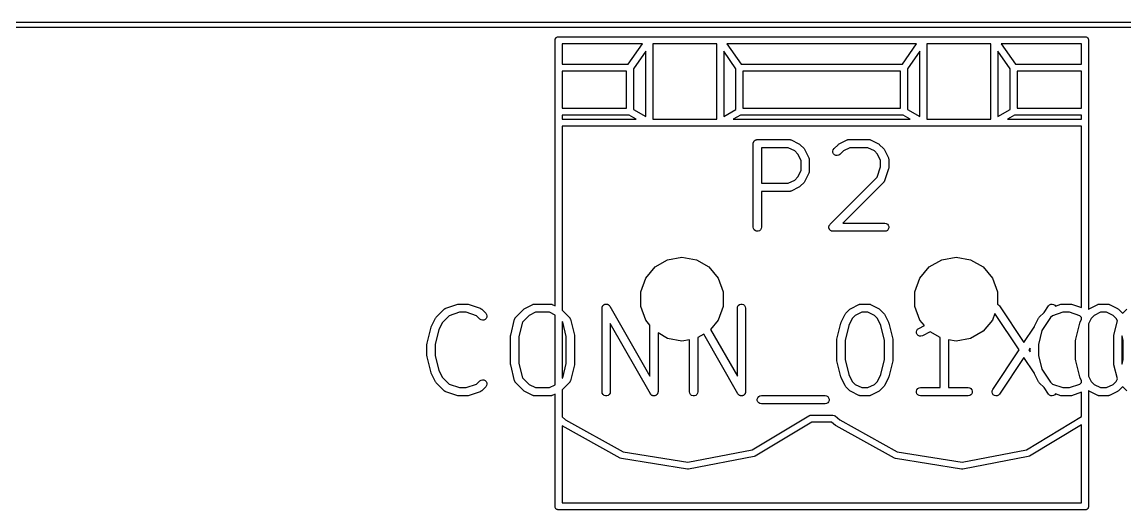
# Model space of a CAD drawing. Extents: x 10 to 287, y -200 to -10.
# Drawn here: x 122.46 to 142.58, y -38.84 to -29.95 of the extents above; entities that cross this region are included whole.
import ezdxf

# ---------------------------------------------------------------- set-up
doc = ezdxf.new("R2010")
doc.units = 0
doc.header["$MEASUREMENT"] = 0
doc.layers.add('BLACK', color=7, linetype='CONTINUOUS')

msp = doc.modelspace()

# ---------------------------------------------------------------- linework, layer by layer
at = {"layer": 'Black'}
for p, q in [((74.5, -29.95), (212, -29.95)), ((211.95, -30.05), (74.55, -30.05)), ((132.186, -30.28), (132.187, -30.2745)), ((132.186, -35.1241), (132.186, -30.28)), ((132.187, -30.27), (132.189, -30.2657)), ((132.187, -30.2745), (132.187, -30.27)), ((132.189, -30.2657), (132.19, -30.2583)), ((132.19, -30.2583), (132.194, -30.2518)), ((132.194, -30.2518), (132.195, -30.2492)), ((132.195, -30.2492), (132.197, -30.2472)), ((132.197, -30.2472), (132.201, -30.2392)), ((132.201, -30.2392), (132.208, -30.2332)), ((132.208, -30.2332), (132.209, -30.2324)), ((132.209, -30.2324), (132.21, -30.2318)), ((132.21, -30.2318), (132.218, -30.225)), ((132.218, -30.225), (132.228, -30.2214)), ((132.228, -30.2213), (132.239, -30.2175)), ((132.228, -30.2214), (132.228, -30.2213)), ((132.228, -30.2213), (132.228, -30.2213)), ((132.239, -30.2175), (132.261, -30.2175)), ((132.261, -30.2175), (132.261, -30.2175)), ((132.261, -30.2175), (133.902, -30.2175)), ((132.314, -30.3445), (132.314, -30.7179)), ((133.78, -30.3445), (132.314, -30.3445)), ((133.519, -30.7179), (133.78, -30.3445)), ((133.902, -30.2175), (135.198, -30.2175)), ((133.966, -30.3445), (133.966, -31.7186)), ((135.134, -30.3445), (133.966, -30.3445)), ((135.134, -31.7186), (135.134, -30.3445)), ((135.198, -30.2175), (138.449, -30.2175)), ((135.651, -30.3445), (135.32, -30.3445)), ((135.32, -30.3445), (135.581, -30.7179)), ((138.449, -30.3445), (135.651, -30.3445)), ((138.449, -30.2175), (138.902, -30.2175)), ((138.78, -30.3445), (138.449, -30.3445)), ((138.519, -30.7179), (138.78, -30.3445)), ((138.902, -30.2175), (140.198, -30.2175)), ((138.966, -30.3445), (138.966, -31.7186)), ((140.134, -30.3445), (138.966, -30.3445)), ((140.134, -31.7186), (140.134, -30.3445)), ((140.198, -30.2175), (141.839, -30.2175)), ((140.32, -30.3445), (140.581, -30.7179)), ((141.786, -30.3445), (140.32, -30.3445)), ((141.786, -30.7179), (141.786, -30.3445)), ((141.839, -30.2175), (141.839, -30.2175)), ((141.839, -30.2175), (141.861, -30.2175)), ((141.861, -30.2175), (141.872, -30.2213)), ((141.872, -30.2213), (141.872, -30.2213)), ((141.872, -30.2213), (141.872, -30.2214)), ((141.872, -30.2214), (141.882, -30.225)), ((141.882, -30.225), (141.89, -30.2318)), ((141.89, -30.2318), (141.891, -30.2324)), ((141.891, -30.2324), (141.892, -30.2332)), ((141.892, -30.2332), (141.899, -30.2392)), ((141.899, -30.2392), (141.903, -30.2472)), ((141.903, -30.2472), (141.905, -30.2492)), ((141.905, -30.2492), (141.906, -30.2518)), ((141.906, -30.2518), (141.91, -30.2583)), ((141.91, -30.2583), (141.911, -30.2657)), ((141.911, -30.2657), (141.913, -30.27)), ((141.913, -30.27), (141.913, -30.2745)), ((141.913, -30.2745), (141.913, -30.28)), ((141.913, -30.28), (141.913, -35.1896)), ((133.839, -30.4823), (133.615, -30.8014)), ((133.839, -31.6726), (133.839, -30.4823)), ((135.485, -30.8014), (135.261, -30.4823)), ((135.261, -30.4823), (135.261, -31.6726)), ((138.839, -30.4823), (138.615, -30.8014)), ((138.839, -31.6726), (138.839, -30.4823)), ((140.485, -30.8014), (140.261, -30.4823)), ((140.261, -30.4823), (140.261, -31.6726)), ((132.314, -30.7179), (133.519, -30.7179)), ((135.581, -30.7179), (138.449, -30.7179)), ((138.449, -30.7179), (138.519, -30.7179)), ((140.581, -30.7179), (141.786, -30.7179)), ((132.314, -30.8449), (132.314, -31.518)), ((133.488, -30.8449), (132.314, -30.8449)), ((133.488, -31.518), (133.488, -30.8449)), ((133.615, -30.8014), (133.615, -31.5447)), ((135.485, -31.5447), (135.485, -30.8014)), ((135.651, -30.8449), (135.612, -30.8449)), ((135.612, -30.8449), (135.612, -31.518)), ((138.488, -30.8449), (135.651, -30.8449)), ((138.488, -31.518), (138.488, -30.8449)), ((138.615, -30.8014), (138.615, -31.5447)), ((140.485, -31.5447), (140.485, -30.8014)), ((140.612, -30.8449), (140.612, -31.518)), ((141.786, -30.8449), (140.612, -30.8449)), ((141.786, -31.518), (141.786, -30.8449)), ((132.314, -31.518), (133.488, -31.518)), ((133.615, -31.5447), (133.839, -31.6726)), ((135.261, -31.6726), (135.485, -31.5447)), ((135.612, -31.518), (138.449, -31.518)), ((138.449, -31.518), (138.488, -31.518)), ((138.615, -31.5447), (138.839, -31.6726)), ((140.261, -31.6726), (140.485, -31.5447)), ((140.612, -31.518), (141.786, -31.518)), ((133.535, -31.645), (132.314, -31.645)), ((132.314, -31.645), (132.314, -31.7186)), ((132.314, -31.7186), (133.552, -31.7186)), ((133.664, -31.7186), (133.535, -31.645)), ((133.552, -31.7186), (133.664, -31.7186)), ((133.966, -31.7186), (135.134, -31.7186)), ((135.565, -31.645), (135.436, -31.7186)), ((135.436, -31.7186), (135.548, -31.7186)), ((135.548, -31.7186), (138.449, -31.7186)), ((135.651, -31.645), (135.565, -31.645)), ((138.449, -31.645), (135.651, -31.645)), ((138.535, -31.645), (138.449, -31.645)), ((138.449, -31.7186), (138.552, -31.7186)), ((138.664, -31.7186), (138.535, -31.645)), ((138.552, -31.7186), (138.664, -31.7186)), ((138.966, -31.7186), (140.134, -31.7186)), ((140.565, -31.645), (140.436, -31.7186)), ((140.436, -31.7186), (140.548, -31.7186)), ((140.548, -31.7186), (141.786, -31.7186)), ((141.786, -31.645), (140.565, -31.645)), ((141.786, -31.7186), (141.786, -31.645)), ((133.552, -31.8456), (132.314, -31.8456)), ((132.314, -31.8456), (132.314, -35.1989)), ((133.902, -31.8456), (133.552, -31.8456)), ((135.198, -31.8456), (133.902, -31.8456)), ((135.548, -31.8456), (135.198, -31.8456)), ((135.651, -31.8456), (135.548, -31.8456)), ((138.449, -31.8456), (135.651, -31.8456)), ((138.552, -31.8456), (138.449, -31.8456)), ((138.902, -31.8456), (138.552, -31.8456)), ((140.198, -31.8456), (138.902, -31.8456)), ((140.548, -31.8456), (140.198, -31.8456)), ((141.786, -31.8456), (140.548, -31.8456)), ((141.786, -35.1561), (141.786, -31.8456)), ((135.8, -32.1654), (135.801, -32.159)), ((135.8, -33.6894), (135.8, -32.1654)), ((135.801, -32.1524), (135.804, -32.1462)), ((135.801, -32.159), (135.801, -32.1524)), ((135.804, -32.1462), (135.805, -32.1398)), ((135.805, -32.1398), (135.808, -32.1341)), ((135.808, -32.1341), (135.81, -32.1279)), ((135.81, -32.1279), (135.814, -32.1229)), ((135.814, -32.1229), (135.818, -32.1172)), ((135.818, -32.1172), (135.823, -32.113)), ((135.823, -32.113), (135.827, -32.108)), ((135.827, -32.108), (135.833, -32.1047)), ((135.833, -32.1047), (135.838, -32.1005)), ((135.838, -32.1005), (135.844, -32.0982)), ((135.844, -32.0982), (135.849, -32.095)), ((135.849, -32.095), (135.856, -32.0938)), ((135.856, -32.0938), (135.862, -32.0916)), ((135.862, -32.0916), (135.869, -32.0916)), ((135.869, -32.0916), (135.875, -32.0904)), ((135.875, -32.0904), (136.456, -32.0904)), ((136.456, -32.0904), (136.46, -32.0912)), ((136.46, -32.0912), (136.464, -32.0909)), ((136.464, -32.0909), (136.473, -32.0934)), ((136.473, -32.0934), (136.481, -32.095)), ((136.481, -32.095), (136.485, -32.0971)), ((136.485, -32.0971), (136.489, -32.0983)), ((136.489, -32.0983), (136.634, -32.1709)), ((136.634, -32.1709), (136.644, -32.1781)), ((136.644, -32.1781), (136.654, -32.185)), ((137.346, -32.185), (137.356, -32.1781)), ((137.356, -32.1781), (137.366, -32.1709)), ((137.366, -32.1709), (137.511, -32.0983)), ((137.511, -32.0983), (137.515, -32.0971)), ((137.515, -32.0971), (137.519, -32.095)), ((137.519, -32.095), (137.527, -32.0934)), ((137.527, -32.0934), (137.536, -32.0909)), ((137.536, -32.0909), (137.54, -32.0912)), ((137.54, -32.0912), (137.544, -32.0904)), ((137.544, -32.0904), (137.907, -32.0904)), ((137.907, -32.0904), (137.911, -32.0912)), ((137.911, -32.0912), (137.916, -32.0909)), ((137.916, -32.0909), (137.924, -32.0934)), ((137.924, -32.0934), (137.933, -32.095)), ((137.933, -32.095), (137.937, -32.0971)), ((137.937, -32.0971), (137.941, -32.0983)), ((137.941, -32.0983), (138.086, -32.1709)), ((138.086, -32.1709), (138.095, -32.1781)), ((138.095, -32.1781), (138.105, -32.185)), ((135.95, -32.2404), (135.95, -32.8887)), ((136.438, -32.2404), (135.95, -32.2404)), ((136.556, -32.2996), (136.438, -32.2404)), ((136.612, -32.355), (136.556, -32.2996)), ((136.671, -32.4734), (136.612, -32.355)), ((136.654, -32.185), (136.726, -32.2575)), ((136.726, -32.2575), (136.733, -32.2674)), ((136.733, -32.2674), (136.741, -32.277)), ((136.741, -32.277), (136.813, -32.4222)), ((137.252, -32.304), (137.259, -32.2789)), ((137.254, -32.33), (137.252, -32.304)), ((137.265, -32.3536), (137.254, -32.33)), ((137.259, -32.2789), (137.274, -32.2575)), ((137.284, -32.372), (137.265, -32.3536)), ((137.274, -32.2575), (137.346, -32.185)), ((137.307, -32.383), (137.284, -32.372)), ((137.333, -32.3853), (137.307, -32.383)), ((137.358, -32.3785), (137.333, -32.3853)), ((137.38, -32.3636), (137.358, -32.3785)), ((137.444, -32.2996), (137.38, -32.3636)), ((137.562, -32.2404), (137.444, -32.2996)), ((137.889, -32.2404), (137.562, -32.2404)), ((138.008, -32.2996), (137.889, -32.2404)), ((138.063, -32.355), (138.008, -32.2996)), ((138.122, -32.4734), (138.063, -32.355)), ((138.105, -32.185), (138.178, -32.2575)), ((138.178, -32.2575), (138.185, -32.2674)), ((138.185, -32.2674), (138.192, -32.277)), ((138.192, -32.277), (138.265, -32.4222)), ((136.671, -32.6557), (136.671, -32.4734)), ((136.813, -32.4222), (136.814, -32.4263)), ((136.814, -32.4263), (136.816, -32.4301)), ((136.816, -32.4301), (136.818, -32.4387)), ((136.818, -32.4387), (136.821, -32.4471)), ((136.821, -32.4471), (136.82, -32.4515)), ((136.82, -32.4515), (136.821, -32.4557)), ((136.821, -32.4557), (136.821, -32.6734)), ((138.122, -32.5887), (138.122, -32.4734)), ((138.265, -32.4222), (138.266, -32.4263)), ((138.266, -32.4263), (138.268, -32.4301)), ((138.268, -32.4301), (138.269, -32.4387)), ((138.269, -32.4387), (138.272, -32.4471)), ((138.272, -32.4471), (138.272, -32.4515)), ((138.272, -32.4515), (138.272, -32.4557)), ((138.272, -32.4557), (138.272, -32.6009)), ((136.556, -32.8295), (136.612, -32.7741)), ((136.612, -32.7741), (136.671, -32.6557)), ((136.813, -32.707), (136.741, -32.8521)), ((136.814, -32.7028), (136.813, -32.707)), ((136.816, -32.6991), (136.814, -32.7028)), ((136.818, -32.6904), (136.816, -32.6991)), ((136.821, -32.682), (136.818, -32.6904)), ((136.821, -32.6734), (136.82, -32.6777)), ((136.82, -32.6777), (136.821, -32.682)), ((137.201, -33.6364), (138.059, -32.7781)), ((138.059, -32.7781), (138.122, -32.5887)), ((138.269, -32.6246), (138.196, -32.8423)), ((138.27, -32.6127), (138.269, -32.6246)), ((138.272, -32.6009), (138.27, -32.6127)), ((135.95, -32.8887), (136.438, -32.8887)), ((136.438, -32.8887), (136.556, -32.8295)), ((136.634, -32.9582), (136.489, -33.0308)), ((136.644, -32.9511), (136.634, -32.9582)), ((136.654, -32.9442), (136.644, -32.9511)), ((136.726, -32.8716), (136.654, -32.9442)), ((136.733, -32.8618), (136.726, -32.8716)), ((136.741, -32.8521), (136.733, -32.8618)), ((138.178, -32.8716), (137.435, -33.6144)), ((138.18, -32.8681), (138.178, -32.8716)), ((138.184, -32.8652), (138.18, -32.8681)), ((138.188, -32.8575), (138.184, -32.8652)), ((138.193, -32.8503), (138.188, -32.8575)), ((138.194, -32.8461), (138.193, -32.8503)), ((138.196, -32.8423), (138.194, -32.8461)), ((136.456, -33.0387), (135.95, -33.0387)), ((135.95, -33.0387), (135.95, -33.6894)), ((136.46, -33.038), (136.456, -33.0387)), ((136.464, -33.0382), (136.46, -33.038)), ((136.473, -33.0357), (136.464, -33.0382)), ((136.481, -33.0342), (136.473, -33.0357)), ((136.485, -33.032), (136.481, -33.0342)), ((136.489, -33.0308), (136.485, -33.032)), ((135.805, -33.7151), (135.8, -33.6894)), ((135.818, -33.7376), (135.805, -33.7151)), ((135.838, -33.7544), (135.818, -33.7376)), ((135.862, -33.7633), (135.838, -33.7544)), ((135.888, -33.7633), (135.862, -33.7633)), ((135.913, -33.7544), (135.888, -33.7633)), ((135.933, -33.7376), (135.913, -33.7544)), ((135.946, -33.7151), (135.933, -33.7376)), ((135.95, -33.6894), (135.946, -33.7151)), ((137.179, -33.6829), (137.18, -33.6797)), ((137.18, -33.6926), (137.179, -33.6829)), ((137.18, -33.6764), (137.183, -33.6672)), ((137.18, -33.6797), (137.18, -33.6764)), ((137.18, -33.7025), (137.18, -33.6926)), ((137.181, -33.7056), (137.18, -33.7025)), ((137.182, -33.7088), (137.181, -33.7056)), ((137.186, -33.7177), (137.182, -33.7088)), ((137.183, -33.6672), (137.186, -33.6577)), ((137.186, -33.6577), (137.188, -33.655)), ((137.189, -33.7269), (137.186, -33.7177)), ((137.188, -33.655), (137.189, -33.6519)), ((137.189, -33.6519), (137.195, -33.6444)), ((137.191, -33.7295), (137.189, -33.7269)), ((137.193, -33.7324), (137.191, -33.7295)), ((137.199, -33.7394), (137.193, -33.7324)), ((137.195, -33.6444), (137.201, -33.6364)), ((137.206, -33.7469), (137.199, -33.7394)), ((137.209, -33.7485), (137.206, -33.7469)), ((137.211, -33.7509), (137.209, -33.7485)), ((137.22, -33.755), (137.211, -33.7509)), ((137.228, -33.7599), (137.22, -33.755)), ((137.232, -33.7605), (137.228, -33.7599)), ((137.235, -33.7619), (137.232, -33.7605)), ((137.244, -33.7627), (137.235, -33.7619)), ((137.254, -33.7644), (137.244, -33.7627)), ((138.197, -33.7644), (137.254, -33.7644)), ((137.435, -33.6144), (138.197, -33.6144)), ((138.197, -33.6144), (138.223, -33.619)), ((138.223, -33.7599), (138.197, -33.7644)), ((138.223, -33.619), (138.246, -33.632)), ((138.246, -33.7469), (138.223, -33.7599)), ((138.246, -33.632), (138.262, -33.6519)), ((138.262, -33.7269), (138.246, -33.7469)), ((138.262, -33.6519), (138.271, -33.6764)), ((138.271, -33.7025), (138.262, -33.7269)), ((138.271, -33.6764), (138.271, -33.7025)), ((134.008, -34.414), (134.238, -34.2812)), ((134.238, -34.2812), (134.5, -34.2351)), ((134.5, -34.2351), (134.762, -34.2812)), ((134.762, -34.2812), (134.992, -34.414)), ((139.008, -34.414), (139.238, -34.2812)), ((139.238, -34.2812), (139.5, -34.2351)), ((139.5, -34.2351), (139.762, -34.2812)), ((139.762, -34.2812), (139.992, -34.414)), ((133.838, -34.6175), (134.008, -34.414)), ((134.992, -34.414), (135.162, -34.6175)), ((138.838, -34.6175), (139.008, -34.414)), ((139.992, -34.414), (140.162, -34.6175)), ((133.747, -34.8672), (133.838, -34.6175)), ((135.162, -34.6175), (135.253, -34.8672)), ((138.747, -34.8672), (138.838, -34.6175)), ((140.162, -34.6175), (140.253, -34.8672)), ((133.747, -35.1328), (133.747, -34.8672)), ((135.253, -34.8672), (135.253, -35.1328)), ((138.747, -35.1328), (138.747, -34.8672)), ((140.253, -34.8672), (140.253, -35.0948)), ((130.016, -35.3301), (130.162, -35.185)), ((130.162, -35.185), (130.165, -35.1825)), ((130.165, -35.1825), (130.168, -35.1793)), ((130.168, -35.1793), (130.176, -35.1751)), ((130.176, -35.1751), (130.183, -35.17)), ((130.183, -35.17), (130.187, -35.1689)), ((130.187, -35.1689), (130.191, -35.1668)), ((130.191, -35.1668), (130.409, -35.0943)), ((130.409, -35.0943), (130.42, -35.0925)), ((130.42, -35.0925), (130.432, -35.0904)), ((130.432, -35.0904), (130.577, -35.0904)), ((130.577, -35.0904), (130.589, -35.0925)), ((130.589, -35.0925), (130.601, -35.0943)), ((130.601, -35.0943), (130.819, -35.1668)), ((130.819, -35.1668), (130.823, -35.1689)), ((130.823, -35.1689), (130.827, -35.17)), ((130.827, -35.17), (130.834, -35.1751)), ((130.834, -35.1751), (130.842, -35.1793)), ((130.842, -35.1793), (130.845, -35.1825)), ((130.845, -35.1825), (130.848, -35.185)), ((130.848, -35.185), (130.921, -35.2575)), ((131.468, -35.3301), (131.613, -35.185)), ((131.613, -35.185), (131.623, -35.1781)), ((131.623, -35.1781), (131.632, -35.1709)), ((131.632, -35.1709), (131.778, -35.0983)), ((131.778, -35.0983), (131.782, -35.0971)), ((131.782, -35.0971), (131.785, -35.095)), ((131.785, -35.095), (131.794, -35.0934)), ((131.794, -35.0934), (131.803, -35.0909)), ((131.803, -35.0909), (131.807, -35.0912)), ((131.807, -35.0912), (131.811, -35.0904)), ((131.811, -35.0904), (132.101, -35.0904)), ((132.101, -35.0904), (132.106, -35.0912)), ((132.106, -35.0912), (132.11, -35.0909)), ((132.11, -35.0909), (132.118, -35.0934)), ((132.118, -35.0934), (132.127, -35.095)), ((132.127, -35.095), (132.131, -35.0971)), ((132.131, -35.0971), (132.135, -35.0983)), ((132.135, -35.0983), (132.186, -35.1241)), ((132.314, -35.1989), (132.445, -35.3301)), ((133.042, -35.1654), (133.044, -35.1588)), ((133.042, -36.6894), (133.042, -35.1654)), ((133.044, -35.1521), (133.046, -35.1461)), ((133.044, -35.1588), (133.044, -35.1521)), ((133.046, -35.1461), (133.047, -35.1398)), ((133.047, -35.1398), (133.05, -35.1339)), ((133.05, -35.1339), (133.053, -35.1276)), ((133.053, -35.1276), (133.057, -35.1228)), ((133.057, -35.1228), (133.06, -35.1172)), ((133.06, -35.1172), (133.065, -35.1129)), ((133.065, -35.1129), (133.069, -35.1078)), ((133.069, -35.1078), (133.075, -35.1046)), ((133.075, -35.1046), (133.08, -35.1005)), ((133.08, -35.1005), (133.086, -35.0982)), ((133.086, -35.0982), (133.092, -35.0948)), ((133.092, -35.0948), (133.098, -35.0938)), ((133.098, -35.0938), (133.104, -35.0916)), ((133.104, -35.0916), (133.111, -35.0916)), ((133.111, -35.0916), (133.118, -35.0904)), ((133.118, -35.0904), (133.124, -35.0916)), ((133.124, -35.0916), (133.13, -35.0916)), ((133.13, -35.0916), (133.137, -35.0939)), ((133.137, -35.0939), (133.143, -35.0951)), ((133.143, -35.0951), (133.149, -35.0983)), ((133.149, -35.0983), (133.155, -35.1005)), ((133.155, -35.1005), (133.16, -35.1048)), ((133.16, -35.1048), (133.166, -35.1082)), ((133.166, -35.1082), (133.17, -35.1131)), ((133.17, -35.1131), (133.175, -35.1172)), ((133.175, -35.1172), (133.178, -35.123)), ((133.178, -35.123), (133.183, -35.1282)), ((133.183, -35.1282), (133.913, -36.407)), ((133.838, -35.3825), (133.747, -35.1328)), ((135.253, -35.1328), (135.162, -35.3825)), ((135.51, -35.1654), (135.514, -35.1398)), ((135.51, -36.407), (135.51, -35.1654)), ((135.514, -35.1398), (135.527, -35.1172)), ((135.527, -35.1172), (135.547, -35.1005)), ((135.547, -35.1005), (135.572, -35.0916)), ((135.572, -35.0916), (135.598, -35.0916)), ((135.598, -35.0916), (135.622, -35.1005)), ((135.622, -35.1005), (135.642, -35.1172)), ((135.642, -35.1172), (135.655, -35.1398)), ((135.655, -35.1398), (135.66, -35.1654)), ((135.66, -35.1654), (135.66, -36.6894)), ((137.491, -35.2575), (137.564, -35.185)), ((137.564, -35.185), (137.574, -35.1781)), ((137.574, -35.1781), (137.583, -35.1709)), ((137.583, -35.1709), (137.728, -35.0983)), ((137.728, -35.0983), (137.733, -35.0971)), ((137.733, -35.0971), (137.736, -35.095)), ((137.736, -35.095), (137.745, -35.0934)), ((137.745, -35.0934), (137.753, -35.0909)), ((137.753, -35.0909), (137.758, -35.0912)), ((137.758, -35.0912), (137.762, -35.0904)), ((137.762, -35.0904), (137.907, -35.0904)), ((137.907, -35.0904), (137.911, -35.0912)), ((137.911, -35.0912), (137.916, -35.0909)), ((137.916, -35.0909), (137.924, -35.0934)), ((137.924, -35.0934), (137.933, -35.095)), ((137.933, -35.095), (137.937, -35.0971)), ((137.937, -35.0971), (137.941, -35.0983)), ((137.941, -35.0983), (138.086, -35.1709)), ((138.086, -35.1709), (138.095, -35.1781)), ((138.095, -35.1781), (138.105, -35.185)), ((138.105, -35.185), (138.178, -35.2575)), ((138.838, -35.3825), (138.747, -35.1328)), ((140.253, -35.0948), (140.274, -35.105)), ((140.274, -35.105), (140.292, -35.1238)), ((140.292, -35.1238), (140.737, -35.7922)), ((141.104, -35.2428), (141.183, -35.1238)), ((141.183, -35.1238), (141.201, -35.105)), ((141.201, -35.105), (141.224, -35.0934)), ((141.224, -35.0934), (141.25, -35.0906)), ((141.25, -35.0906), (141.276, -35.0967)), ((141.276, -35.0967), (141.297, -35.1112)), ((141.297, -35.1112), (141.309, -35.1274)), ((141.309, -35.1274), (141.409, -35.0943)), ((141.409, -35.0943), (141.42, -35.0925)), ((141.42, -35.0925), (141.432, -35.0904)), ((141.432, -35.0904), (141.577, -35.0904)), ((141.577, -35.0904), (141.589, -35.0925)), ((141.589, -35.0925), (141.601, -35.0943)), ((141.601, -35.0943), (141.786, -35.1561)), ((141.913, -35.1896), (141.918, -35.185)), ((141.918, -35.185), (141.928, -35.1781)), ((141.928, -35.1781), (141.938, -35.1709)), ((141.938, -35.1709), (142.083, -35.0983)), ((142.083, -35.0983), (142.087, -35.0971)), ((142.087, -35.0971), (142.091, -35.095)), ((142.091, -35.095), (142.099, -35.0934)), ((142.099, -35.0934), (142.108, -35.0909)), ((142.108, -35.0909), (142.112, -35.0912)), ((142.112, -35.0912), (142.116, -35.0904)), ((142.116, -35.0904), (142.261, -35.0904)), ((142.261, -35.0904), (142.266, -35.0912)), ((142.266, -35.0912), (142.27, -35.0909)), ((142.27, -35.0909), (142.278, -35.0934)), ((142.278, -35.0934), (142.287, -35.095)), ((142.287, -35.095), (142.291, -35.0971)), ((142.291, -35.0971), (142.295, -35.0983)), ((142.295, -35.0983), (142.44, -35.1709)), ((142.44, -35.1709), (142.45, -35.1781)), ((142.45, -35.1781), (142.46, -35.185)), ((142.46, -35.185), (142.532, -35.2575)), ((142.536, -35.2624), (142.613, -35.185)), ((129.93, -35.4947), (130.002, -35.3496)), ((130.002, -35.3496), (130.009, -35.34)), ((130.009, -35.34), (130.016, -35.3301)), ((130.255, -35.3036), (130.131, -35.4276)), ((130.444, -35.2404), (130.255, -35.3036)), ((130.565, -35.2404), (130.444, -35.2404)), ((130.755, -35.3036), (130.565, -35.2404)), ((130.815, -35.3636), (130.755, -35.3036)), ((130.836, -35.3785), (130.815, -35.3636)), ((130.861, -35.3853), (130.836, -35.3785)), ((130.887, -35.383), (130.861, -35.3853)), ((130.911, -35.372), (130.887, -35.383)), ((130.929, -35.3536), (130.911, -35.372)), ((130.921, -35.2575), (130.936, -35.2789)), ((130.94, -35.33), (130.929, -35.3536)), ((130.936, -35.2789), (130.942, -35.304)), ((130.942, -35.304), (130.94, -35.33)), ((131.376, -35.6552), (131.448, -35.365)), ((131.448, -35.365), (131.451, -35.3584)), ((131.451, -35.3584), (131.453, -35.3514)), ((131.453, -35.3514), (131.456, -35.3466)), ((131.456, -35.3466), (131.459, -35.3412)), ((131.459, -35.3412), (131.464, -35.336)), ((131.464, -35.336), (131.468, -35.3301)), ((131.71, -35.2996), (131.589, -35.4215)), ((131.829, -35.2404), (131.71, -35.2996)), ((132.084, -35.2404), (131.829, -35.2404)), ((132.186, -35.2918), (132.084, -35.2404)), ((132.186, -36.563), (132.186, -35.2918)), ((132.445, -35.3301), (132.449, -35.336)), ((132.449, -35.336), (132.454, -35.3412)), ((132.454, -35.3412), (132.456, -35.3466)), ((132.456, -35.3466), (132.46, -35.3514)), ((132.46, -35.3514), (132.462, -35.3584)), ((132.462, -35.3584), (132.464, -35.365)), ((132.464, -35.365), (132.537, -35.6552)), ((133.913, -35.4727), (133.838, -35.3825)), ((135.162, -35.3825), (135.021, -35.5512)), ((137.405, -35.4222), (137.477, -35.277)), ((137.477, -35.277), (137.484, -35.2674)), ((137.484, -35.2674), (137.491, -35.2575)), ((137.606, -35.355), (137.542, -35.4819)), ((137.661, -35.2996), (137.606, -35.355)), ((137.78, -35.2404), (137.661, -35.2996)), ((137.889, -35.2404), (137.78, -35.2404)), ((138.008, -35.2996), (137.889, -35.2404)), ((138.063, -35.355), (138.008, -35.2996)), ((138.127, -35.4819), (138.063, -35.355)), ((138.178, -35.2575), (138.185, -35.2674)), ((138.185, -35.2674), (138.192, -35.277)), ((138.192, -35.277), (138.265, -35.4222)), ((138.921, -35.4818), (138.838, -35.3825)), ((140.162, -35.3825), (139.992, -35.586)), ((140.205, -35.2645), (140.162, -35.3825)), ((140.647, -35.9274), (140.205, -35.2645)), ((140.93, -35.4947), (141.002, -35.3496)), ((141.002, -35.3496), (141.009, -35.34)), ((141.009, -35.34), (141.016, -35.3301)), ((141.016, -35.3301), (141.104, -35.2428)), ((141.22, -35.3384), (141.062, -35.5751)), ((141.255, -35.3036), (141.22, -35.3384)), ((141.444, -35.2404), (141.255, -35.3036)), ((141.565, -35.2404), (141.444, -35.2404)), ((141.755, -35.3036), (141.565, -35.2404)), ((141.786, -35.3354), (141.755, -35.3036)), ((141.759, -35.4222), (141.786, -35.367)), ((141.786, -35.367), (141.786, -35.3354)), ((141.96, -35.355), (141.913, -35.4484)), ((142.016, -35.2996), (141.96, -35.355)), ((142.134, -35.2404), (142.016, -35.2996)), ((142.244, -35.2404), (142.134, -35.2404)), ((142.362, -35.2996), (142.244, -35.2404)), ((142.418, -35.355), (142.362, -35.2996)), ((142.376, -35.6552), (142.44, -35.3991)), ((142.44, -35.3991), (142.418, -35.355)), ((142.532, -35.2575), (142.536, -35.2624)), ((129.852, -35.8004), (129.924, -35.5101)), ((129.924, -35.5101), (129.927, -35.5026)), ((129.927, -35.5026), (129.93, -35.4947)), ((130.068, -35.5545), (129.999, -35.8278)), ((130.131, -35.4276), (130.068, -35.5545)), ((131.589, -35.4215), (131.523, -35.6827)), ((132.324, -35.4215), (132.314, -35.411)), ((132.314, -35.411), (132.314, -36.4439)), ((132.389, -35.6827), (132.324, -35.4215)), ((133.923, -36.7266), (133.192, -35.4478)), ((133.192, -35.4478), (133.192, -36.6894)), ((133.913, -36.407), (133.913, -35.4727)), ((135.021, -35.5512), (135.51, -36.407)), ((137.326, -35.7278), (137.399, -35.4375)), ((137.399, -35.4375), (137.402, -35.43)), ((137.402, -35.43), (137.405, -35.4222)), ((137.542, -35.4819), (137.474, -35.7552)), ((138.195, -35.7552), (138.127, -35.4819)), ((138.265, -35.4222), (138.267, -35.43)), ((138.267, -35.43), (138.27, -35.4375)), ((138.27, -35.4375), (138.343, -35.7278)), ((138.776, -35.5964), (138.782, -35.571)), ((138.779, -35.6222), (138.776, -35.5964)), ((138.782, -35.571), (138.796, -35.5493)), ((138.796, -35.5493), (138.817, -35.5338)), ((138.817, -35.5338), (138.921, -35.4818)), ((139.027, -35.5966), (138.884, -35.6679)), ((139.211, -35.703), (139.027, -35.5966)), ((139.992, -35.586), (139.762, -35.7188)), ((140.737, -35.7922), (140.923, -35.5135)), ((140.923, -35.5135), (140.924, -35.5101)), ((140.924, -35.5101), (140.927, -35.5026)), ((140.927, -35.5026), (140.93, -35.4947)), ((141.062, -35.5751), (140.999, -35.8278)), ((141.681, -35.7278), (141.753, -35.4375)), ((141.753, -35.4375), (141.757, -35.43)), ((141.757, -35.43), (141.759, -35.4222)), ((141.913, -35.4484), (141.913, -36.4064)), ((129.851, -35.8095), (129.852, -35.8004)), ((131.373, -35.6734), (131.375, -35.6644)), ((131.373, -36.1814), (131.373, -35.6734)), ((131.375, -35.6644), (131.376, -35.6552)), ((131.523, -35.6827), (131.523, -36.1722)), ((132.389, -36.1722), (132.389, -35.6827)), ((132.537, -35.6552), (132.538, -35.6644)), ((132.538, -35.6644), (132.539, -35.6734)), ((132.539, -35.6734), (132.539, -36.1814)), ((134.238, -35.7188), (134.063, -35.6177)), ((134.063, -35.6177), (134.063, -36.6894)), ((134.5, -35.7649), (134.238, -35.7188)), ((134.639, -35.7404), (134.5, -35.7649)), ((134.639, -36.6894), (134.639, -35.7404)), ((134.899, -35.6397), (134.789, -35.703)), ((134.789, -35.703), (134.789, -36.6894)), ((135.52, -36.7266), (134.899, -35.6397)), ((137.324, -35.746), (137.326, -35.737)), ((137.324, -36.1089), (137.324, -35.746)), ((137.326, -35.737), (137.326, -35.7278)), ((137.474, -35.7552), (137.474, -36.0996)), ((138.195, -36.0996), (138.195, -35.7552)), ((138.343, -35.7278), (138.343, -35.737)), ((138.343, -35.737), (138.345, -35.746)), ((138.345, -35.746), (138.345, -36.1089)), ((138.79, -35.6455), (138.779, -35.6222)), ((138.809, -35.6634), (138.79, -35.6455)), ((138.833, -35.6738), (138.809, -35.6634)), ((138.859, -35.6754), (138.833, -35.6738)), ((138.884, -35.6679), (138.859, -35.6754)), ((139.211, -36.6144), (139.211, -35.703)), ((139.5, -35.7649), (139.361, -35.7404)), ((139.361, -35.7404), (139.361, -36.6144)), ((139.762, -35.7188), (139.5, -35.7649)), ((141.678, -35.746), (141.68, -35.737)), ((141.678, -36.1089), (141.678, -35.746)), ((141.68, -35.737), (141.681, -35.7278)), ((142.373, -35.6734), (142.375, -35.6644)), ((142.373, -36.1814), (142.373, -35.6734)), ((142.375, -35.6644), (142.376, -35.6552)), ((142.527, -35.6669), (142.523, -35.6827)), ((142.523, -35.6827), (142.523, -36.1722)), ((142.549, -35.7552), (142.527, -35.6669)), ((142.549, -36.0996), (142.549, -35.7552)), ((129.849, -35.8186), (129.851, -35.8095)), ((129.849, -36.0363), (129.849, -35.8186)), ((129.999, -35.8278), (129.999, -36.0271)), ((140.167, -36.6478), (140.647, -35.9274)), ((140.849, -35.8949), (140.828, -35.9274)), ((140.828, -35.9274), (140.849, -35.96)), ((140.849, -35.96), (140.849, -35.8949)), ((140.999, -35.8278), (140.999, -36.0271)), ((129.851, -36.0453), (129.849, -36.0363)), ((129.852, -36.0545), (129.851, -36.0453)), ((129.924, -36.3448), (129.852, -36.0545)), ((129.999, -36.0271), (130.068, -36.3004)), ((131.375, -36.1905), (131.373, -36.1814)), ((131.376, -36.1996), (131.375, -36.1905)), ((131.448, -36.4899), (131.376, -36.1996)), ((131.523, -36.1722), (131.589, -36.4334)), ((132.324, -36.4334), (132.389, -36.1722)), ((132.537, -36.1996), (132.464, -36.4899)), ((132.538, -36.1905), (132.537, -36.1996)), ((132.539, -36.1814), (132.538, -36.1905)), ((137.326, -36.1179), (137.324, -36.1089)), ((137.326, -36.127), (137.326, -36.1179)), ((137.399, -36.4173), (137.326, -36.127)), ((137.474, -36.0996), (137.542, -36.373)), ((138.127, -36.373), (138.195, -36.0996)), ((138.343, -36.127), (138.27, -36.4173)), ((138.345, -36.1089), (138.343, -36.1179)), ((138.343, -36.1179), (138.343, -36.127)), ((140.737, -36.0626), (140.292, -36.731)), ((140.923, -36.3414), (140.737, -36.0626)), ((140.999, -36.0271), (141.062, -36.2798)), ((141.68, -36.1179), (141.678, -36.1089)), ((141.681, -36.127), (141.68, -36.1179)), ((141.753, -36.4173), (141.681, -36.127)), ((142.375, -36.1905), (142.373, -36.1814)), ((142.376, -36.1996), (142.375, -36.1905)), ((142.44, -36.4558), (142.376, -36.1996)), ((142.523, -36.1722), (142.527, -36.1879)), ((142.527, -36.1879), (142.549, -36.0996)), ((129.927, -36.3523), (129.924, -36.3448)), ((129.93, -36.3601), (129.927, -36.3523)), ((130.002, -36.5053), (129.93, -36.3601)), ((130.068, -36.3004), (130.131, -36.4273)), ((137.542, -36.373), (137.606, -36.4999)), ((138.063, -36.4999), (138.127, -36.373)), ((140.924, -36.3448), (140.923, -36.3414)), ((140.927, -36.3523), (140.924, -36.3448)), ((140.93, -36.3601), (140.927, -36.3523)), ((141.002, -36.5053), (140.93, -36.3601)), ((141.062, -36.2798), (141.22, -36.5165)), ((130.009, -36.5149), (130.002, -36.5053)), ((130.016, -36.5247), (130.009, -36.5149)), ((130.162, -36.6699), (130.016, -36.5247)), ((130.131, -36.4273), (130.255, -36.5513)), ((130.255, -36.5513), (130.444, -36.6144)), ((130.565, -36.6144), (130.755, -36.5513)), ((130.755, -36.5513), (130.815, -36.4913)), ((130.815, -36.4913), (130.836, -36.4763)), ((130.836, -36.4763), (130.861, -36.4696)), ((130.921, -36.5973), (130.848, -36.6699)), ((130.861, -36.4696), (130.887, -36.4718)), ((130.887, -36.4718), (130.911, -36.4828)), ((130.911, -36.4828), (130.929, -36.5013)), ((130.936, -36.576), (130.921, -36.5973)), ((130.929, -36.5013), (130.94, -36.5249)), ((130.942, -36.5508), (130.936, -36.576)), ((130.94, -36.5249), (130.942, -36.5508)), ((131.451, -36.4965), (131.448, -36.4899)), ((131.453, -36.5034), (131.451, -36.4965)), ((131.456, -36.5083), (131.453, -36.5034)), ((131.459, -36.5137), (131.456, -36.5083)), ((131.464, -36.5189), (131.459, -36.5137)), ((131.468, -36.5247), (131.464, -36.5189)), ((131.613, -36.6699), (131.468, -36.5247)), ((131.589, -36.4334), (131.71, -36.5552)), ((131.71, -36.5552), (131.829, -36.6144)), ((132.084, -36.6144), (132.186, -36.563)), ((132.314, -36.4439), (132.324, -36.4334)), ((132.445, -36.5247), (132.314, -36.656)), ((132.449, -36.5189), (132.445, -36.5247)), ((132.454, -36.5137), (132.449, -36.5189)), ((132.456, -36.5083), (132.454, -36.5137)), ((132.46, -36.5034), (132.456, -36.5083)), ((132.462, -36.4965), (132.46, -36.5034)), ((132.464, -36.4899), (132.462, -36.4965)), ((137.402, -36.4248), (137.399, -36.4173)), ((137.405, -36.4327), (137.402, -36.4248)), ((137.477, -36.5778), (137.405, -36.4327)), ((137.484, -36.5875), (137.477, -36.5778)), ((137.491, -36.5973), (137.484, -36.5875)), ((137.564, -36.6699), (137.491, -36.5973)), ((137.606, -36.4999), (137.661, -36.5552)), ((137.661, -36.5552), (137.78, -36.6144)), ((137.889, -36.6144), (138.008, -36.5552)), ((138.008, -36.5552), (138.063, -36.4999)), ((138.178, -36.5973), (138.105, -36.6699)), ((138.185, -36.5875), (138.178, -36.5973)), ((138.192, -36.5778), (138.185, -36.5875)), ((138.265, -36.4327), (138.192, -36.5778)), ((138.267, -36.4248), (138.265, -36.4327)), ((138.27, -36.4173), (138.267, -36.4248)), ((141.009, -36.5149), (141.002, -36.5053)), ((141.016, -36.5247), (141.009, -36.5149)), ((141.104, -36.6121), (141.016, -36.5247)), ((141.22, -36.5165), (141.255, -36.5513)), ((141.255, -36.5513), (141.444, -36.6144)), ((141.565, -36.6144), (141.755, -36.5513)), ((141.757, -36.4248), (141.753, -36.4173)), ((141.755, -36.5513), (141.786, -36.5194)), ((141.759, -36.4327), (141.757, -36.4248)), ((141.786, -36.4878), (141.759, -36.4327)), ((141.786, -36.5194), (141.786, -36.4878)), ((141.913, -36.4064), (141.96, -36.4999)), ((141.96, -36.4999), (142.016, -36.5552)), ((142.016, -36.5552), (142.134, -36.6144)), ((142.244, -36.6144), (142.362, -36.5552)), ((142.362, -36.5552), (142.418, -36.4999)), ((142.418, -36.4999), (142.44, -36.4558)), ((142.532, -36.5973), (142.46, -36.6699)), ((142.536, -36.5925), (142.532, -36.5973)), ((142.613, -36.6699), (142.536, -36.5925)), ((130.165, -36.6724), (130.162, -36.6699)), ((130.168, -36.6756), (130.165, -36.6724)), ((130.176, -36.6798), (130.168, -36.6756)), ((130.183, -36.6848), (130.176, -36.6798)), ((130.187, -36.6859), (130.183, -36.6848)), ((130.191, -36.688), (130.187, -36.6859)), ((130.409, -36.7606), (130.191, -36.688)), ((130.42, -36.7623), (130.409, -36.7606)), ((130.432, -36.7644), (130.42, -36.7623)), ((130.577, -36.7644), (130.432, -36.7644)), ((130.444, -36.6144), (130.565, -36.6144)), ((130.589, -36.7623), (130.577, -36.7644)), ((130.601, -36.7606), (130.589, -36.7623)), ((130.819, -36.688), (130.601, -36.7606)), ((130.823, -36.6859), (130.819, -36.688)), ((130.827, -36.6848), (130.823, -36.6859)), ((130.834, -36.6798), (130.827, -36.6848)), ((130.842, -36.6756), (130.834, -36.6798)), ((130.845, -36.6724), (130.842, -36.6756)), ((130.848, -36.6699), (130.845, -36.6724)), ((131.623, -36.6768), (131.613, -36.6699)), ((131.632, -36.6839), (131.623, -36.6768)), ((131.778, -36.7565), (131.632, -36.6839)), ((131.782, -36.7577), (131.778, -36.7565)), ((131.785, -36.7599), (131.782, -36.7577)), ((131.794, -36.7614), (131.785, -36.7599)), ((131.803, -36.7639), (131.794, -36.7614)), ((131.807, -36.7637), (131.803, -36.7639)), ((131.811, -36.7644), (131.807, -36.7637)), ((132.101, -36.7644), (131.811, -36.7644)), ((131.829, -36.6144), (132.084, -36.6144)), ((132.106, -36.7637), (132.101, -36.7644)), ((132.11, -36.7639), (132.106, -36.7637)), ((132.118, -36.7614), (132.11, -36.7639)), ((132.127, -36.7599), (132.118, -36.7614)), ((132.131, -36.7577), (132.127, -36.7599)), ((132.135, -36.7565), (132.131, -36.7577)), ((132.186, -36.7307), (132.135, -36.7565)), ((132.186, -38.78), (132.186, -36.7307)), ((132.314, -36.656), (132.314, -37.1489)), ((133.047, -36.7151), (133.042, -36.6894)), ((133.06, -36.7376), (133.047, -36.7151)), ((133.08, -36.7544), (133.06, -36.7376)), ((133.104, -36.7633), (133.08, -36.7544)), ((133.13, -36.7633), (133.104, -36.7633)), ((133.155, -36.7544), (133.13, -36.7633)), ((133.175, -36.7376), (133.155, -36.7544)), ((133.188, -36.7151), (133.175, -36.7376)), ((133.192, -36.6894), (133.188, -36.7151)), ((133.927, -36.7318), (133.923, -36.7266)), ((133.931, -36.7376), (133.927, -36.7318)), ((133.936, -36.7417), (133.931, -36.7376)), ((133.94, -36.7467), (133.936, -36.7417)), ((133.946, -36.7501), (133.94, -36.7467)), ((133.951, -36.7544), (133.946, -36.7501)), ((133.957, -36.7566), (133.951, -36.7544)), ((133.962, -36.7598), (133.957, -36.7566)), ((133.969, -36.761), (133.962, -36.7598)), ((133.975, -36.7633), (133.969, -36.761)), ((133.982, -36.7633), (133.975, -36.7633)), ((133.988, -36.7644), (133.982, -36.7633)), ((133.995, -36.7633), (133.988, -36.7644)), ((134.001, -36.7633), (133.995, -36.7633)), ((134.007, -36.7611), (134.001, -36.7633)), ((134.014, -36.76), (134.007, -36.7611)), ((134.019, -36.7567), (134.014, -36.76)), ((134.026, -36.7544), (134.019, -36.7567)), ((134.031, -36.7503), (134.026, -36.7544)), ((134.036, -36.7471), (134.031, -36.7503)), ((134.041, -36.742), (134.036, -36.7471)), ((134.046, -36.7376), (134.041, -36.742)), ((134.049, -36.7321), (134.046, -36.7376)), ((134.053, -36.7272), (134.049, -36.7321)), ((134.055, -36.7209), (134.053, -36.7272)), ((134.059, -36.7151), (134.055, -36.7209)), ((134.06, -36.7088), (134.059, -36.7151)), ((134.062, -36.7028), (134.06, -36.7088)), ((134.063, -36.6894), (134.062, -36.6961)), ((134.062, -36.6961), (134.062, -36.7028)), ((134.644, -36.7151), (134.639, -36.6894)), ((134.657, -36.7376), (134.644, -36.7151)), ((134.676, -36.7544), (134.657, -36.7376)), ((134.701, -36.7633), (134.676, -36.7544)), ((134.727, -36.7633), (134.701, -36.7633)), ((134.751, -36.7544), (134.727, -36.7633)), ((134.771, -36.7376), (134.751, -36.7544)), ((134.784, -36.7151), (134.771, -36.7376)), ((134.789, -36.6894), (134.784, -36.7151)), ((135.524, -36.7318), (135.52, -36.7266)), ((135.527, -36.7376), (135.524, -36.7318)), ((135.532, -36.7417), (135.527, -36.7376)), ((135.536, -36.7467), (135.532, -36.7417)), ((135.542, -36.7501), (135.536, -36.7467)), ((135.547, -36.7544), (135.542, -36.7501)), ((135.553, -36.7566), (135.547, -36.7544)), ((135.559, -36.7598), (135.553, -36.7566)), ((135.566, -36.761), (135.559, -36.7598)), ((135.572, -36.7633), (135.566, -36.761)), ((135.578, -36.7633), (135.572, -36.7633)), ((135.585, -36.7644), (135.578, -36.7633)), ((135.591, -36.7633), (135.585, -36.7644)), ((135.598, -36.7633), (135.591, -36.7633)), ((135.604, -36.7611), (135.598, -36.7633)), ((135.61, -36.76), (135.604, -36.7611)), ((135.616, -36.7567), (135.61, -36.76)), ((135.622, -36.7544), (135.616, -36.7567)), ((135.627, -36.7503), (135.622, -36.7544)), ((135.633, -36.7471), (135.627, -36.7503)), ((135.637, -36.742), (135.633, -36.7471)), ((135.642, -36.7376), (135.637, -36.742)), ((135.646, -36.7321), (135.642, -36.7376)), ((135.65, -36.7272), (135.646, -36.7321)), ((135.652, -36.7209), (135.65, -36.7272)), ((135.655, -36.7151), (135.652, -36.7209)), ((135.656, -36.7088), (135.655, -36.7151)), ((135.659, -36.7028), (135.656, -36.7088)), ((135.66, -36.6894), (135.659, -36.6961)), ((135.659, -36.6961), (135.659, -36.7028)), ((135.874, -36.8215), (135.883, -36.7971)), ((135.883, -36.7971), (135.9, -36.7771)), ((135.9, -36.7771), (135.922, -36.7641)), ((135.922, -36.7641), (135.948, -36.7596)), ((135.948, -36.7596), (137.109, -36.7596)), ((137.109, -36.7596), (137.135, -36.7641)), ((137.135, -36.7641), (137.157, -36.7771)), ((137.157, -36.7771), (137.174, -36.7971)), ((137.174, -36.7971), (137.183, -36.8215)), ((137.574, -36.6768), (137.564, -36.6699)), ((137.583, -36.6839), (137.574, -36.6768)), ((137.728, -36.7565), (137.583, -36.6839)), ((137.733, -36.7577), (137.728, -36.7565)), ((137.736, -36.7599), (137.733, -36.7577)), ((137.745, -36.7614), (137.736, -36.7599)), ((137.753, -36.7639), (137.745, -36.7614)), ((137.758, -36.7637), (137.753, -36.7639)), ((137.762, -36.7644), (137.758, -36.7637)), ((137.907, -36.7644), (137.762, -36.7644)), ((137.78, -36.6144), (137.889, -36.6144)), ((137.911, -36.7637), (137.907, -36.7644)), ((137.916, -36.7639), (137.911, -36.7637)), ((137.924, -36.7614), (137.916, -36.7639)), ((137.933, -36.7599), (137.924, -36.7614)), ((137.937, -36.7577), (137.933, -36.7599)), ((137.941, -36.7565), (137.937, -36.7577)), ((138.086, -36.6839), (137.941, -36.7565)), ((138.095, -36.6768), (138.086, -36.6839)), ((138.105, -36.6699), (138.095, -36.6768)), ((138.777, -36.6764), (138.786, -36.6519)), ((138.777, -36.7025), (138.777, -36.6764)), ((138.786, -36.7269), (138.777, -36.7025)), ((138.786, -36.6519), (138.802, -36.632)), ((138.802, -36.7469), (138.786, -36.7269)), ((138.802, -36.632), (138.825, -36.619)), ((138.825, -36.7599), (138.802, -36.7469)), ((138.825, -36.619), (138.851, -36.6144)), ((138.851, -36.7644), (138.825, -36.7599)), ((138.851, -36.6144), (139.211, -36.6144)), ((139.721, -36.7644), (138.851, -36.7644)), ((139.361, -36.6144), (139.721, -36.6144)), ((139.721, -36.6144), (139.747, -36.619)), ((139.747, -36.7599), (139.721, -36.7644)), ((139.747, -36.619), (139.77, -36.632)), ((139.77, -36.7469), (139.747, -36.7599)), ((139.77, -36.632), (139.786, -36.6519)), ((139.786, -36.7269), (139.77, -36.7469)), ((139.786, -36.6519), (139.795, -36.6764)), ((139.795, -36.7025), (139.786, -36.7269)), ((139.795, -36.6764), (139.795, -36.7025)), ((140.155, -36.6977), (140.157, -36.6717)), ((140.162, -36.7227), (140.155, -36.6977)), ((140.157, -36.6717), (140.167, -36.6478)), ((140.178, -36.7437), (140.162, -36.7227)), ((140.199, -36.7581), (140.178, -36.7437)), ((140.225, -36.7643), (140.199, -36.7581)), ((140.25, -36.7614), (140.225, -36.7643)), ((140.274, -36.7499), (140.25, -36.7614)), ((140.292, -36.731), (140.274, -36.7499)), ((141.183, -36.731), (141.104, -36.6121)), ((141.201, -36.7499), (141.183, -36.731)), ((141.224, -36.7614), (141.201, -36.7499)), ((141.25, -36.7643), (141.224, -36.7614)), ((141.276, -36.7581), (141.25, -36.7643)), ((141.297, -36.7437), (141.276, -36.7581)), ((141.309, -36.7274), (141.297, -36.7437)), ((141.409, -36.7606), (141.309, -36.7274)), ((141.42, -36.7623), (141.409, -36.7606)), ((141.432, -36.7644), (141.42, -36.7623)), ((141.577, -36.7644), (141.432, -36.7644)), ((141.444, -36.6144), (141.565, -36.6144)), ((141.589, -36.7623), (141.577, -36.7644)), ((141.601, -36.7606), (141.589, -36.7623)), ((141.786, -36.6988), (141.601, -36.7606)), ((141.786, -37.1429), (141.786, -36.6988)), ((141.918, -36.6699), (141.913, -36.6653)), ((141.913, -36.6653), (141.913, -38.78)), ((141.928, -36.6768), (141.918, -36.6699)), ((141.938, -36.6839), (141.928, -36.6768)), ((142.083, -36.7565), (141.938, -36.6839)), ((142.087, -36.7577), (142.083, -36.7565)), ((142.091, -36.7599), (142.087, -36.7577)), ((142.099, -36.7614), (142.091, -36.7599)), ((142.108, -36.7639), (142.099, -36.7614)), ((142.112, -36.7637), (142.108, -36.7639)), ((142.116, -36.7644), (142.112, -36.7637)), ((142.261, -36.7644), (142.116, -36.7644)), ((142.134, -36.6144), (142.244, -36.6144)), ((142.266, -36.7637), (142.261, -36.7644)), ((142.27, -36.7639), (142.266, -36.7637)), ((142.278, -36.7614), (142.27, -36.7639)), ((142.287, -36.7599), (142.278, -36.7614)), ((142.291, -36.7577), (142.287, -36.7599)), ((142.295, -36.7565), (142.291, -36.7577)), ((142.44, -36.6839), (142.295, -36.7565)), ((142.45, -36.6768), (142.44, -36.6839)), ((142.46, -36.6699), (142.45, -36.6768)), ((135.874, -36.8476), (135.874, -36.8215)), ((135.883, -36.8721), (135.874, -36.8476)), ((135.9, -36.892), (135.883, -36.8721)), ((135.922, -36.905), (135.9, -36.892)), ((135.948, -36.9096), (135.922, -36.905)), ((137.109, -36.9096), (135.948, -36.9096)), ((137.135, -36.905), (137.109, -36.9096)), ((137.157, -36.892), (137.135, -36.905)), ((137.174, -36.8721), (137.157, -36.892)), ((137.183, -36.8476), (137.174, -36.8721)), ((137.183, -36.8215), (137.183, -36.8476)), ((132.314, -37.1489), (132.376, -37.2017)), ((132.376, -37.2017), (133.426, -37.7848)), ((135.781, -37.7459), (136.816, -37.1252)), ((136.816, -37.1252), (136.827, -37.1208)), ((136.827, -37.1208), (136.828, -37.1203)), ((136.828, -37.1203), (136.829, -37.1202)), ((136.829, -37.1202), (136.837, -37.1173)), ((136.837, -37.1173), (136.846, -37.1171)), ((136.846, -37.1171), (136.85, -37.1165)), ((136.85, -37.1165), (137.248, -37.1165)), ((137.248, -37.1165), (137.251, -37.116)), ((137.251, -37.116), (137.273, -37.1198)), ((137.273, -37.1198), (137.292, -37.1308)), ((137.292, -37.1308), (137.376, -37.2017)), ((137.376, -37.2017), (138.426, -37.7848)), ((140.781, -37.7459), (141.786, -37.1429)), ((133.374, -37.9013), (132.314, -37.312)), ((132.314, -37.312), (132.314, -38.7163)), ((136.866, -37.2435), (135.837, -37.8605)), ((137.229, -37.2435), (136.866, -37.2435)), ((137.299, -37.3029), (137.229, -37.2435)), ((137.305, -37.3059), (137.299, -37.3029)), ((137.309, -37.3097), (137.305, -37.3059)), ((138.374, -37.9013), (137.309, -37.3097)), ((141.786, -37.291), (140.837, -37.8605)), ((141.786, -38.7163), (141.786, -37.291)), ((133.426, -37.7848), (134.607, -37.9729)), ((134.607, -37.9729), (135.781, -37.7459)), ((138.426, -37.7848), (139.607, -37.9729)), ((139.607, -37.9729), (140.781, -37.7459)), ((133.395, -37.9085), (133.374, -37.9013)), ((134.598, -38.1001), (133.395, -37.9085)), ((135.816, -37.8684), (134.62, -38.0998)), ((135.837, -37.8605), (135.816, -37.8684)), ((135.816, -37.8684), (135.816, -37.8684)), ((138.395, -37.9085), (138.374, -37.9013)), ((139.598, -38.1001), (138.395, -37.9085)), ((140.816, -37.8684), (139.62, -38.0998)), ((140.837, -37.8605), (140.816, -37.8684)), ((140.816, -37.8684), (140.816, -37.8684)), ((134.62, -38.0998), (134.598, -38.1001)), ((139.62, -38.0998), (139.598, -38.1001)), ((132.19, -38.8017), (132.186, -38.78)), ((132.201, -38.8208), (132.19, -38.8017)), ((132.314, -38.7163), (141.786, -38.7163)), ((141.902, -38.8155), (141.899, -38.8208)), ((141.905, -38.8116), (141.902, -38.8155)), ((141.907, -38.8068), (141.905, -38.8116)), ((141.91, -38.8017), (141.907, -38.8068)), ((141.911, -38.7959), (141.91, -38.8017)), ((141.913, -38.7909), (141.911, -38.7959)), ((141.913, -38.78), (141.913, -38.7855)), ((141.913, -38.7855), (141.913, -38.7909)), ((132.21, -38.8279), (132.201, -38.8208)), ((132.21, -38.8285), (132.21, -38.8279)), ((132.211, -38.8289), (132.21, -38.8285)), ((132.218, -38.835), (132.211, -38.8289)), ((132.227, -38.8382), (132.218, -38.835)), ((132.229, -38.8395), (132.227, -38.8382)), ((132.232, -38.8399), (132.229, -38.8395)), ((132.239, -38.8425), (132.232, -38.8399)), ((132.247, -38.8425), (132.239, -38.8425)), ((132.251, -38.8433), (132.247, -38.8425)), ((141.85, -38.8433), (132.251, -38.8433)), ((141.855, -38.8425), (141.85, -38.8433)), ((141.861, -38.8425), (141.855, -38.8425)), ((141.867, -38.8403), (141.861, -38.8425)), ((141.872, -38.8395), (141.867, -38.8403)), ((141.876, -38.8372), (141.872, -38.8395)), ((141.882, -38.835), (141.876, -38.8372)), ((141.887, -38.8309), (141.882, -38.835)), ((141.891, -38.8285), (141.887, -38.8309)), ((141.894, -38.8248), (141.891, -38.8285)), ((141.899, -38.8208), (141.894, -38.8248))]:
    msp.add_line(p, q, dxfattribs=at)

doc.saveas('drawing.dxf')
